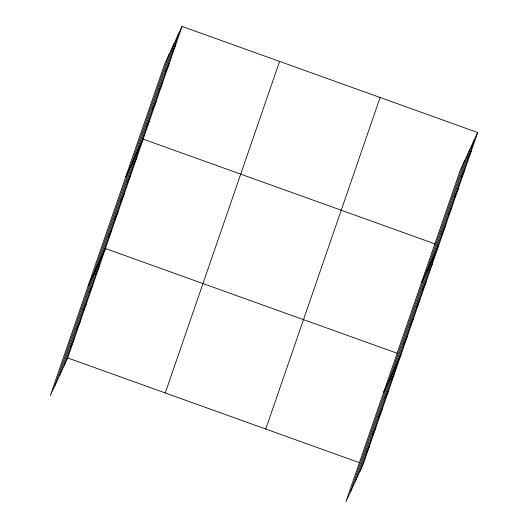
<?xml version="1.0" encoding="UTF-8"?>
<svg xmlns="http://www.w3.org/2000/svg" width="528" height="528" viewBox="0 0 528 528"><rect width="100%" height="100%" fill="white"/><g stroke="black" fill="none" stroke-linecap="round" stroke-linejoin="round"><path stroke-width="0.79" d="M54.938 385.546L169.29 54.001M59.671 375.302L174.022 43.758M64.258 365.363L178.616 33.818M182.041 26.4L164.696 63.934L50.345 395.485L67.69 357.944L182.041 26.4L477.655 132.515L363.304 464.066L345.959 501.6L460.31 170.056L477.655 132.515M165.244 392.964L279.596 61.42M265.749 429.046L380.101 97.502M350.552 491.66L464.904 160.116M355.285 481.424L469.636 149.873M359.872 471.484L474.23 139.933M172.135 52.609L175.56 45.19M165.653 71.392L169.079 63.974M159.172 90.182L162.604 82.764M152.691 108.973L156.123 101.548M146.216 127.756L149.642 120.338M125.816 176.662L143.161 139.128L435.026 243.896M133.445 164.782L136.871 157.364M127.156 183.011L130.581 175.593M120.866 201.247L124.291 193.829M114.576 219.483L118.001 212.065M108.286 237.719L111.712 230.3M88.084 286.07L105.422 248.536L397.287 353.305M95.707 274.19L99.139 266.772M89.417 292.426L92.849 285.008M83.127 310.662L86.559 303.244M76.837 328.898L80.269 321.473M70.547 347.127L73.979 339.709M467.749 158.723L471.174 151.305M461.267 177.514L464.693 170.095M454.786 196.297L458.218 188.879M448.305 215.087L451.737 207.669M441.83 233.878L445.256 226.453M421.43 282.777L438.775 245.243L437.276 244.702M429.059 270.897L432.485 263.479M422.77 289.133L426.195 281.714M416.48 307.369L419.905 299.95M410.19 325.604L413.615 318.186M403.9 343.84L407.326 336.415M383.698 392.192L401.042 354.651M391.321 380.305L394.753 372.887M385.031 398.541L388.463 391.123M378.741 416.777L382.173 409.358M372.451 435.013L375.883 427.594M366.161 453.248L369.593 445.83M67.69 357.944L359.548 462.719"/></g></svg>
